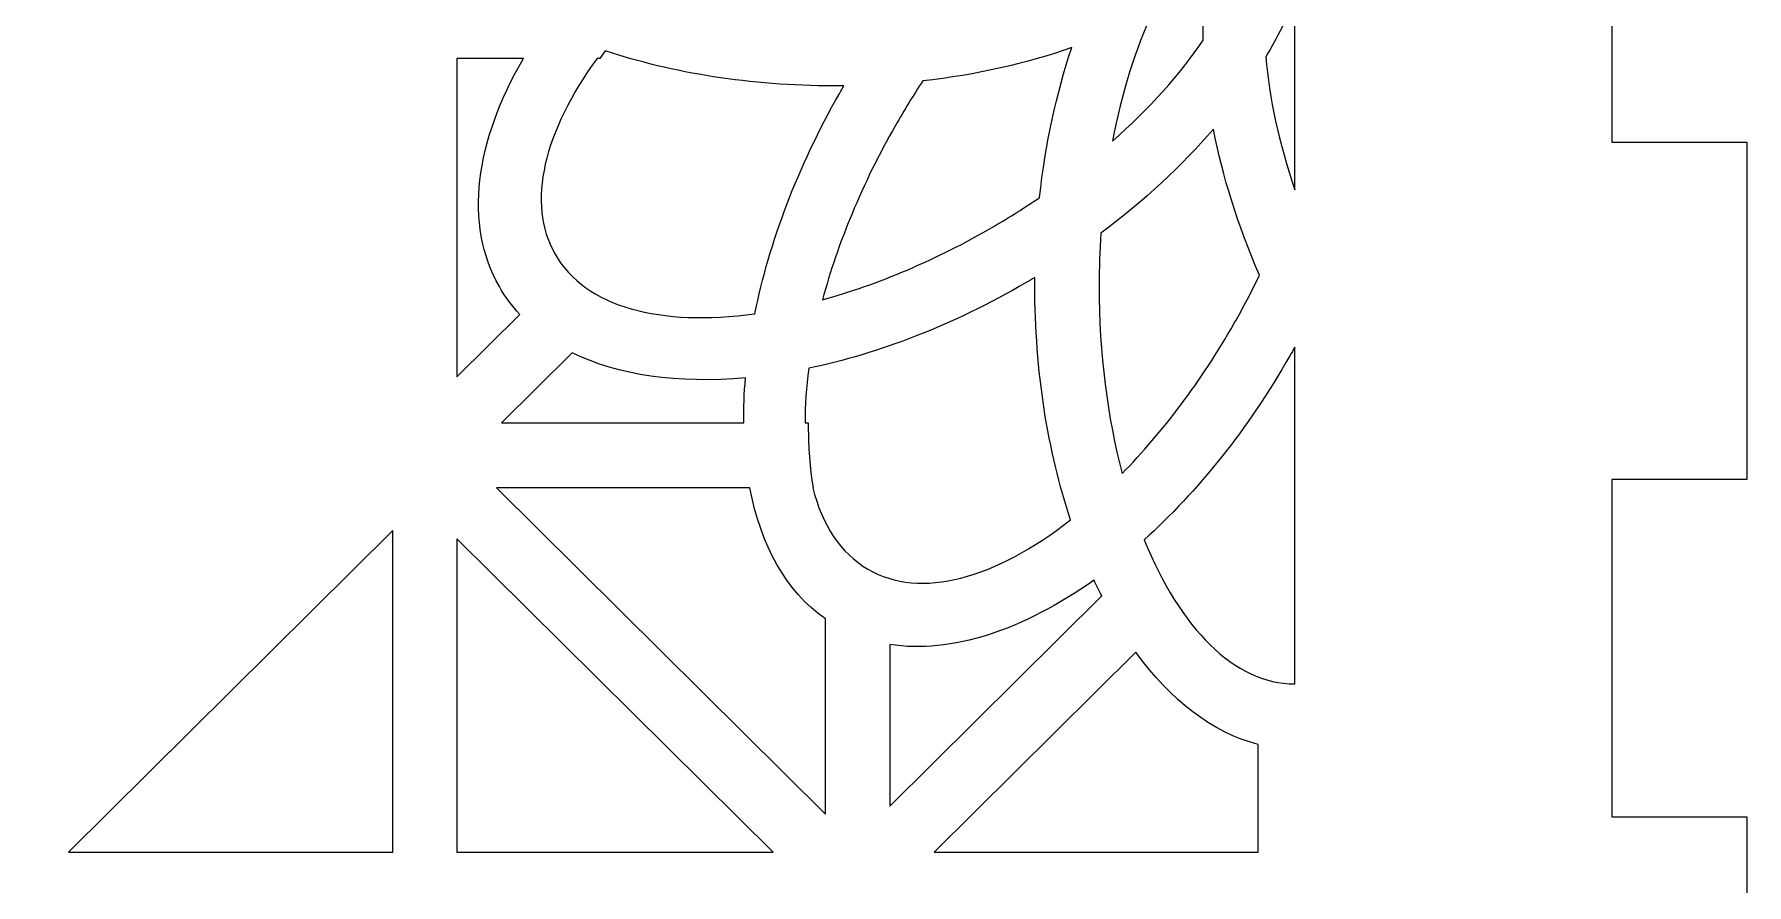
# Model space of a CAD drawing. Header units: millimetres. Extents: x -184 to 140, y -164 to 195.
# Drawn here: x 20.15 to 58.23, y -76.49 to -57.58 of the extents above; entities that cross this region are included whole.
import ezdxf

# ---------------------------------------------------------------- set-up
doc = ezdxf.new("R2010")
doc.units = ezdxf.units.MM
doc.header["$MEASUREMENT"] = 0
doc.layers.add('Layer 1', color=7, linetype='Continuous')

msp = doc.modelspace()

# ---------------------------------------------------------------- linework, layer by layer
at = {"layer": 'Layer 1', "color": 177, "lineweight": 5}
for points, knots in [([(55.2271, -7.4759), (55.2271, -7.4759), (58.2271, -7.4759), (58.2271, -7.4759), (58.2271, -7.4759), (58.2271, -7.4759), (58.2271, 0.0249), (58.2271, 0.0249), (58.2271, 0.0249), (58.2271, 0.0249), (55.2271, 0.0249), (55.2271, 0.0249), (55.2271, 0.0249), (55.2271, 0.0249), (29.7276, 0.0249), (29.7276, 0.0249), (29.7276, 0.0249), (25.5963, 0.0249), (22.2272, -3.3445), (22.2272, -7.4759), (22.2272, -7.4759), (22.2272, -7.4759), (22.2272, -41.4156), (22.2272, -41.4156), (22.2272, -41.4156), (22.2272, -57.9383), (5.7515, -71.4154), (-10.7727, -71.4154), (-10.7727, -71.4154), (-10.7727, -71.4154), (-10.7727, -110.5738), (-10.7727, -110.5738), (-10.7727, -110.5738), (-10.7727, -112.0526), (-11.5706, -113.3187), (-12.9045, -113.9569), (-12.9045, -113.9569), (-15.7433, -115.313), (-17.7057, -118.2125), (-17.7057, -121.5678), (-17.7057, -121.5678), (-17.7057, -124.9248), (-15.7433, -127.8228), (-12.9045, -129.1801), (-12.9045, -129.1801), (-11.5706, -129.8183), (-10.7727, -131.0847), (-10.7727, -132.5631), (-10.7727, -132.5631), (-10.7727, -132.5631), (-10.7727, -134.5794), (-10.7727, -134.5794), (-10.7727, -134.5794), (-10.7727, -134.5794), (-7.7726, -134.5794), (-7.7726, -134.5794), (-7.7726, -134.5794), (-7.7726, -134.5794), (-7.7726, -142.0787), (-7.7726, -142.0787), (-7.7726, -142.0787), (-7.7726, -142.0787), (-10.7727, -142.0787), (-10.7727, -142.0787), (-10.7727, -142.0787), (-10.7727, -142.0787), (-10.7727, -153.1717), (-10.7727, -153.1717), (-10.7727, -153.1717), (-10.7727, -153.1717), (2.2801, -153.1717), (2.2801, -153.1717), (2.2801, -153.1717), (3.1067, -153.1717), (3.7808, -152.498), (3.7808, -151.671), (3.7808, -151.671), (3.7808, -150.8456), (4.4546, -150.1717), (5.2801, -150.1717), (5.2801, -150.1717), (5.2801, -150.1717), (42.1743, -150.1717), (42.1743, -150.1717), (42.1743, -150.1717), (43.0009, -150.1717), (43.6751, -150.8456), (43.6751, -151.671), (43.6751, -151.671), (43.6751, -152.498), (44.3489, -153.1717), (45.1744, -153.1717), (45.1744, -153.1717), (45.1744, -153.1717), (55.2271, -153.1717), (55.2271, -153.1717), (55.2271, -153.1717), (55.2271, -153.1717), (55.2271, -142.4755), (55.2271, -142.4755), (55.2271, -142.4755), (55.2271, -142.4755), (58.2271, -142.4755), (58.2271, -142.4755), (58.2271, -142.4755), (58.2271, -142.4755), (58.2271, -134.9762), (58.2271, -134.9762), (58.2271, -134.9762), (58.2271, -134.9762), (55.2271, -134.9762), (55.2271, -134.9762), (55.2271, -134.9762), (55.2271, -134.9762), (55.2271, -127.4755), (55.2271, -127.4755), (55.2271, -127.4755), (55.2271, -127.4755), (58.2271, -127.4755), (58.2271, -127.4755), (58.2271, -127.4755), (58.2271, -127.4755), (58.2271, -119.9764), (58.2271, -119.9764), (58.2271, -119.9764), (58.2271, -119.9764), (55.2271, -119.9764), (55.2271, -119.9764), (55.2271, -119.9764), (55.2271, -119.9764), (55.2271, -112.4756), (55.2271, -112.4756), (55.2271, -112.4756), (55.2271, -112.4756), (58.2271, -112.4756), (58.2271, -112.4756), (58.2271, -112.4756), (58.2271, -112.4756), (58.2271, -104.9762), (58.2271, -104.9762), (58.2271, -104.9762), (58.2271, -104.9762), (55.2271, -104.9762), (55.2271, -104.9762), (55.2271, -104.9762), (55.2271, -104.9762), (55.2271, -97.4755), (55.2271, -97.4755), (55.2271, -97.4755), (55.2271, -97.4755), (58.2271, -97.4755), (58.2271, -97.4755), (58.2271, -97.4755), (58.2271, -97.4755), (58.2271, -89.9761), (58.2271, -89.9761), (58.2271, -89.9761), (58.2271, -89.9761), (55.2271, -89.9761), (55.2271, -89.9761), (55.2271, -89.9761), (55.2271, -89.9761), (55.2271, -82.4757), (55.2271, -82.4757), (55.2271, -82.4757), (55.2271, -82.4757), (58.2271, -82.4757), (58.2271, -82.4757), (58.2271, -82.4757), (58.2271, -82.4757), (58.2271, -74.9764), (58.2271, -74.9764), (58.2271, -74.9764), (58.2271, -74.9764), (55.2271, -74.9764), (55.2271, -74.9764), (55.2271, -74.9764), (55.2271, -74.9764), (55.2271, -67.4756), (55.2271, -67.4756), (55.2271, -67.4756), (55.2271, -67.4756), (58.2271, -67.4756), (58.2271, -67.4756), (58.2271, -67.4756), (58.2271, -67.4756), (58.2271, -59.9763), (58.2271, -59.9763), (58.2271, -59.9763), (58.2271, -59.9763), (55.2271, -59.9763), (55.2271, -59.9763), (55.2271, -59.9763), (55.2271, -59.9763), (55.2271, -52.4758), (55.2271, -52.4758), (55.2271, -52.4758), (55.2271, -52.4758), (58.2271, -52.4758), (58.2271, -52.4758), (58.2271, -52.4758), (58.2271, -52.4758), (58.2271, -44.9765), (58.2271, -44.9765), (58.2271, -44.9765), (58.2271, -44.9765), (55.2271, -44.9765), (55.2271, -44.9765), (55.2271, -44.9765), (55.2271, -44.9765), (55.2271, -37.4757), (55.2271, -37.4757), (55.2271, -37.4757), (55.2271, -37.4757), (58.2271, -37.4757), (58.2271, -37.4757), (58.2271, -37.4757), (58.2271, -37.4757), (58.2271, -29.975), (58.2271, -29.975), (58.2271, -29.975), (58.2271, -29.975), (55.2271, -29.975), (55.2271, -29.975), (55.2271, -29.975), (55.2271, -29.975), (55.2271, -22.476), (55.2271, -22.476), (55.2271, -22.476), (55.2271, -22.476), (58.2271, -22.476), (58.2271, -22.476), (58.2271, -22.476), (58.2271, -22.476), (58.2271, -14.9752), (58.2271, -14.9752), (58.2271, -14.9752), (58.2271, -14.9752), (55.2271, -14.9752), (55.2271, -14.9752), (55.2271, -14.9752), (55.2271, -14.9752), (55.2271, -7.4759), (55.2271, -7.4759)], [0, 0, 0, 0, 0.016129, 0.016129, 0.016129, 0.016129, 0.0322581, 0.0322581, 0.0322581, 0.0322581, 0.0483871, 0.0483871, 0.0483871, 0.0483871, 0.0645161, 0.0645161, 0.0645161, 0.0645161, 0.0806452, 0.0806452, 0.0806452, 0.0806452, 0.0967742, 0.0967742, 0.0967742, 0.0967742, 0.1129032, 0.1129032, 0.1129032, 0.1129032, 0.1290323, 0.1290323, 0.1290323, 0.1290323, 0.1451613, 0.1451613, 0.1451613, 0.1451613, 0.1612903, 0.1612903, 0.1612903, 0.1612903, 0.1774194, 0.1774194, 0.1774194, 0.1774194, 0.1935484, 0.1935484, 0.1935484, 0.1935484, 0.2096774, 0.2096774, 0.2096774, 0.2096774, 0.2258065, 0.2258065, 0.2258065, 0.2258065, 0.2419355, 0.2419355, 0.2419355, 0.2419355, 0.2580645, 0.2580645, 0.2580645, 0.2580645, 0.2741935, 0.2741935, 0.2741935, 0.2741935, 0.2903226, 0.2903226, 0.2903226, 0.2903226, 0.3064516, 0.3064516, 0.3064516, 0.3064516, 0.3225806, 0.3225806, 0.3225806, 0.3225806, 0.3387097, 0.3387097, 0.3387097, 0.3387097, 0.3548387, 0.3548387, 0.3548387, 0.3548387, 0.3709677, 0.3709677, 0.3709677, 0.3709677, 0.3870968, 0.3870968, 0.3870968, 0.3870968, 0.4032258, 0.4032258, 0.4032258, 0.4032258, 0.4193548, 0.4193548, 0.4193548, 0.4193548, 0.4354839, 0.4354839, 0.4354839, 0.4354839, 0.4516129, 0.4516129, 0.4516129, 0.4516129, 0.4677419, 0.4677419, 0.4677419, 0.4677419, 0.483871, 0.483871, 0.483871, 0.483871, 0.5, 0.5, 0.5, 0.5, 0.516129, 0.516129, 0.516129, 0.516129, 0.5322581, 0.5322581, 0.5322581, 0.5322581, 0.5483871, 0.5483871, 0.5483871, 0.5483871, 0.5645161, 0.5645161, 0.5645161, 0.5645161, 0.5806452, 0.5806452, 0.5806452, 0.5806452, 0.5967742, 0.5967742, 0.5967742, 0.5967742, 0.6129032, 0.6129032, 0.6129032, 0.6129032, 0.6290323, 0.6290323, 0.6290323, 0.6290323, 0.6451613, 0.6451613, 0.6451613, 0.6451613, 0.6612903, 0.6612903, 0.6612903, 0.6612903, 0.6774194, 0.6774194, 0.6774194, 0.6774194, 0.6935484, 0.6935484, 0.6935484, 0.6935484, 0.7096774, 0.7096774, 0.7096774, 0.7096774, 0.7258065, 0.7258065, 0.7258065, 0.7258065, 0.7419355, 0.7419355, 0.7419355, 0.7419355, 0.7580645, 0.7580645, 0.7580645, 0.7580645, 0.7741935, 0.7741935, 0.7741935, 0.7741935, 0.7903226, 0.7903226, 0.7903226, 0.7903226, 0.8064516, 0.8064516, 0.8064516, 0.8064516, 0.8225806, 0.8225806, 0.8225806, 0.8225806, 0.8387097, 0.8387097, 0.8387097, 0.8387097, 0.8548387, 0.8548387, 0.8548387, 0.8548387, 0.8709677, 0.8709677, 0.8709677, 0.8709677, 0.8870968, 0.8870968, 0.8870968, 0.8870968, 0.9032258, 0.9032258, 0.9032258, 0.9032258, 0.9193548, 0.9193548, 0.9193548, 0.9193548, 0.9354839, 0.9354839, 0.9354839, 0.9354839, 0.9516129, 0.9516129, 0.9516129, 0.9516129, 0.9677419, 0.9677419, 0.9677419, 0.9677419, 1, 1, 1, 1]), ([(45.0241, -57.0715), (45.4608, -56.8277), (45.8605, -56.5617), (46.2161, -56.2777), (46.2161, -56.2777), (46.154, -56.7282), (46.1293, -57.208), (46.1417, -57.7082), (46.1417, -57.7082), (45.6305, -58.4646), (44.9468, -59.2294), (44.1227, -59.9572), (44.1227, -59.9572), (44.3295, -58.8752), (44.6381, -57.8984), (45.0241, -57.0715)], [0, 0, 0, 0, 0.2, 0.2, 0.2, 0.2, 0.4, 0.4, 0.4, 0.4, 0.6, 0.6, 0.6, 0.6, 1, 1, 1, 1]), ([(47.5334, -58.0801), (47.7913, -57.6476), (48.0047, -57.2161), (48.1716, -56.7889), (48.1716, -56.7889), (48.1716, -56.7889), (48.1783, -56.8069), (48.1783, -56.8069), (48.1783, -56.8069), (48.1783, -56.8069), (48.1783, -61.0335), (48.1783, -61.0335), (48.1783, -61.0335), (47.8241, -59.9928), (47.6078, -58.9899), (47.5334, -58.0801)], [0, 0, 0, 0, 0.2, 0.2, 0.2, 0.2, 0.4, 0.4, 0.4, 0.4, 0.6, 0.6, 0.6, 0.6, 1, 1, 1, 1]), ([(31.0273, -58.1132), (29.9594, -59.9572), (29.6973, -61.7941), (30.4925, -63.1887), (30.4925, -63.1887), (30.6209, -63.4134), (30.7736, -63.6201), (30.9461, -63.8074), (30.9461, -63.8074), (30.9461, -63.8074), (29.5502, -65.1924), (29.5502, -65.1924), (29.5502, -65.1924), (29.5502, -65.1924), (29.5502, -58.1132), (29.5502, -58.1132), (29.5502, -58.1132), (29.5502, -58.1132), (31.0273, -58.1132), (31.0273, -58.1132)], [0, 0, 0, 0, 0.1666667, 0.1666667, 0.1666667, 0.1666667, 0.3333333, 0.3333333, 0.3333333, 0.3333333, 0.5, 0.5, 0.5, 0.5, 0.6666667, 0.6666667, 0.6666667, 0.6666667, 1, 1, 1, 1]), ([(32.8434, -57.9453), (34.3388, -58.4413), (36.0752, -58.7253), (37.9258, -58.7253), (37.9258, -58.7253), (38.0017, -58.7253), (38.0772, -58.7253), (38.153, -58.7239), (38.153, -58.7239), (38.1227, -58.7761), (38.0909, -58.8297), (38.0606, -58.8837), (38.0606, -58.8837), (37.1208, -60.5291), (36.4925, -62.2157), (36.1729, -63.7937), (36.1729, -63.7937), (34.0866, -64.0801), (32.4066, -63.6504), (31.7314, -62.4665), (31.7314, -62.4665), (31.0823, -61.3295), (31.4915, -59.7297), (32.6659, -58.1132), (32.6659, -58.1132), (32.6659, -58.1132), (32.7291, -58.1132), (32.7291, -58.1132), (32.7291, -58.1132), (32.7291, -58.1132), (32.8434, -57.9467), (32.8434, -57.9467), (32.8434, -57.9467), (32.8434, -57.9467), (32.8434, -57.9453), (32.8434, -57.9453)], [0, 0, 0, 0, 0.1, 0.1, 0.1, 0.1, 0.2, 0.2, 0.2, 0.2, 0.3, 0.3, 0.3, 0.3, 0.4, 0.4, 0.4, 0.4, 0.5, 0.5, 0.5, 0.5, 0.6, 0.6, 0.6, 0.6, 0.7, 0.7, 0.7, 0.7, 0.8, 0.8, 0.8, 0.8, 1, 1, 1, 1]), ([(39.9088, -58.6149), (41.0994, -58.4798), (42.217, -58.2251), (43.2203, -57.8748), (43.2203, -57.8748), (42.8785, -58.8865), (42.633, -60.0108), (42.5035, -61.2099), (42.5035, -61.2099), (42.1782, -61.4304), (41.8392, -61.6438), (41.4893, -61.8492), (41.4893, -61.8492), (40.2037, -62.5988), (38.9013, -63.1446), (37.6789, -63.4793), (37.6789, -63.4793), (38.0112, -62.2379), (38.5527, -60.9122), (39.2996, -59.6058), (39.2996, -59.6058), (39.4954, -59.2626), (39.6978, -58.9317), (39.9088, -58.6149)], [0, 0, 0, 0, 0.1428571, 0.1428571, 0.1428571, 0.1428571, 0.2857143, 0.2857143, 0.2857143, 0.2857143, 0.4285714, 0.4285714, 0.4285714, 0.4285714, 0.5714286, 0.5714286, 0.5714286, 0.5714286, 0.7142857, 0.7142857, 0.7142857, 0.7142857, 1, 1, 1, 1]), ([(43.8652, -62.0023), (44.8297, -61.2829), (45.6718, -60.4987), (46.3675, -59.687), (46.3675, -59.687), (46.5728, -60.7358), (46.9146, -61.834), (47.3955, -62.9378), (47.3955, -62.9378), (47.2233, -63.2934), (47.036, -63.649), (46.8335, -64.0043), (46.8335, -64.0043), (46.0905, -65.3039), (45.2336, -66.4339), (44.3404, -67.3433), (44.3404, -67.3433), (44.0141, -66.0991), (43.8278, -64.6784), (43.8278, -63.1692), (43.8278, -63.1692), (43.8278, -62.7738), (43.8402, -62.384), (43.8652, -62.0023)], [0, 0, 0, 0, 0.1428571, 0.1428571, 0.1428571, 0.1428571, 0.2857143, 0.2857143, 0.2857143, 0.2857143, 0.4285714, 0.4285714, 0.4285714, 0.4285714, 0.5714286, 0.5714286, 0.5714286, 0.5714286, 0.7142857, 0.7142857, 0.7142857, 0.7142857, 1, 1, 1, 1]), ([(37.3716, -65.0048), (38.9263, -64.6795), (40.5854, -64.0459), (42.2033, -63.1005), (42.2033, -63.1005), (42.2692, -63.062), (42.3342, -63.0232), (42.3987, -62.9847), (42.3987, -62.9847), (42.3987, -63.0454), (42.3987, -63.1072), (42.3987, -63.1692), (42.3987, -63.1692), (42.3987, -65.0683), (42.6869, -66.8487), (43.1911, -68.377), (43.1911, -68.377), (41.5266, -69.6791), (39.8591, -70.156), (38.6878, -69.4723), (38.6878, -69.4723), (38.0786, -69.1171), (37.6708, -68.4846), (37.4598, -67.6629), (37.4598, -67.6629), (37.4598, -67.6629), (37.4725, -67.6576), (37.4725, -67.6576), (37.4725, -67.6576), (37.4725, -67.6576), (37.4432, -67.4922), (37.4432, -67.4922), (37.4432, -67.4922), (37.4432, -67.4922), (37.42, -67.3253), (37.42, -67.3253), (37.42, -67.3253), (37.42, -67.3253), (37.4006, -67.1546), (37.4006, -67.1546), (37.4006, -67.1546), (37.4006, -67.1546), (37.3854, -66.9782), (37.3854, -66.9782), (37.3854, -66.9782), (37.3854, -66.9782), (37.3745, -66.7976), (37.3745, -66.7976), (37.3745, -66.7976), (37.3745, -66.7976), (37.3678, -66.6131), (37.3678, -66.6131), (37.3678, -66.6131), (37.3678, -66.6131), (37.3663, -66.5249), (37.3663, -66.5249), (37.3663, -66.5249), (37.3663, -66.5249), (37.3649, -66.5111), (37.3649, -66.5111), (37.3649, -66.5111), (37.3649, -66.5111), (37.3579, -66.3263), (37.3579, -66.3263), (37.3579, -66.3263), (37.3579, -66.3263), (37.3565, -66.2176), (37.3565, -66.2176), (37.3565, -66.2176), (37.3565, -66.2176), (37.2905, -66.2176), (37.2905, -66.2176), (37.2905, -66.2176), (37.2891, -65.8331), (37.3166, -65.4267), (37.373, -65.0048), (37.373, -65.0048), (37.373, -65.0048), (37.3716, -65.0048), (37.3716, -65.0048)], [0, 0, 0, 0, 0.047619, 0.047619, 0.047619, 0.047619, 0.0952381, 0.0952381, 0.0952381, 0.0952381, 0.1428571, 0.1428571, 0.1428571, 0.1428571, 0.1904762, 0.1904762, 0.1904762, 0.1904762, 0.2380952, 0.2380952, 0.2380952, 0.2380952, 0.2857143, 0.2857143, 0.2857143, 0.2857143, 0.3333333, 0.3333333, 0.3333333, 0.3333333, 0.3809524, 0.3809524, 0.3809524, 0.3809524, 0.4285714, 0.4285714, 0.4285714, 0.4285714, 0.4761905, 0.4761905, 0.4761905, 0.4761905, 0.5238095, 0.5238095, 0.5238095, 0.5238095, 0.5714286, 0.5714286, 0.5714286, 0.5714286, 0.6190476, 0.6190476, 0.6190476, 0.6190476, 0.6666667, 0.6666667, 0.6666667, 0.6666667, 0.7142857, 0.7142857, 0.7142857, 0.7142857, 0.7619048, 0.7619048, 0.7619048, 0.7619048, 0.8095238, 0.8095238, 0.8095238, 0.8095238, 0.8571429, 0.8571429, 0.8571429, 0.8571429, 0.9047619, 0.9047619, 0.9047619, 0.9047619, 1, 1, 1, 1]), ([(32.1089, -64.6604), (33.1358, -65.166), (34.4725, -65.3508), (35.9662, -65.2171), (35.9662, -65.2171), (35.9358, -65.559), (35.9235, -65.8938), (35.9263, -66.2176), (35.9263, -66.2176), (35.9263, -66.2176), (30.538, -66.2176), (30.538, -66.2176), (30.538, -66.2176), (30.538, -66.2176), (32.1089, -64.6604), (32.1089, -64.6604)], [0, 0, 0, 0, 0.2, 0.2, 0.2, 0.2, 0.4, 0.4, 0.4, 0.4, 0.6, 0.6, 0.6, 0.6, 1, 1, 1, 1]), ([(44.8283, -68.8193), (46.0133, -67.7525), (47.1365, -66.3637), (48.071, -64.7264), (48.071, -64.7264), (48.1081, -64.6633), (48.1441, -64.5984), (48.1783, -64.5349), (48.1783, -64.5349), (48.1783, -64.5349), (48.1783, -72.0233), (48.1783, -72.0233), (48.1783, -72.0233), (46.8307, -72.0233), (45.6263, -70.7762), (44.8283, -68.8193)], [0, 0, 0, 0, 0.2, 0.2, 0.2, 0.2, 0.4, 0.4, 0.4, 0.4, 0.6, 0.6, 0.6, 0.6, 1, 1, 1, 1]), ([(36.0625, -67.6629), (36.3038, -68.9365), (36.8633, -69.9602), (37.741, -70.5762), (37.741, -70.5762), (37.741, -70.5762), (37.741, -74.9157), (37.741, -74.9157), (37.741, -74.9157), (37.741, -74.9157), (30.4293, -67.6629), (30.4293, -67.6629), (30.4293, -67.6629), (30.4293, -67.6629), (36.0625, -67.6629), (36.0625, -67.6629)], [0, 0, 0, 0, 0.2, 0.2, 0.2, 0.2, 0.4, 0.4, 0.4, 0.4, 0.6, 0.6, 0.6, 0.6, 1, 1, 1, 1]), ([(28.1211, -68.6154), (28.1211, -68.6154), (28.1211, -75.7659), (28.1211, -75.7659), (28.1211, -75.7659), (28.1211, -75.7659), (20.911, -75.7659), (20.911, -75.7659), (20.911, -75.7659), (20.911, -75.7659), (28.1211, -68.6154), (28.1211, -68.6154)], [0, 0, 0, 0, 0.25, 0.25, 0.25, 0.25, 0.5, 0.5, 0.5, 0.5, 1, 1, 1, 1]), ([(29.5502, -75.7659), (29.5502, -75.7659), (29.5502, -68.7957), (29.5502, -68.7957), (29.5502, -68.7957), (29.5502, -68.7957), (36.5779, -75.7659), (36.5779, -75.7659), (36.5779, -75.7659), (36.5779, -75.7659), (29.5502, -75.7659), (29.5502, -75.7659)], [0, 0, 0, 0, 0.25, 0.25, 0.25, 0.25, 0.5, 0.5, 0.5, 0.5, 1, 1, 1, 1]), ([(39.1715, -71.147), (40.5385, -71.3604), (42.1454, -70.8284), (43.7149, -69.7136), (43.7149, -69.7136), (43.7714, -69.8336), (43.8278, -69.9521), (43.8871, -70.0678), (43.8871, -70.0678), (43.8871, -70.0678), (39.1715, -74.7435), (39.1715, -74.7435), (39.1715, -74.7435), (39.1715, -74.7435), (39.1715, -71.147), (39.1715, -71.147)], [0, 0, 0, 0, 0.2, 0.2, 0.2, 0.2, 0.4, 0.4, 0.4, 0.4, 0.6, 0.6, 0.6, 0.6, 1, 1, 1, 1]), ([(44.6452, -71.3205), (45.4196, -72.387), (46.3484, -73.1105), (47.3627, -73.3666), (47.3627, -73.3666), (47.3627, -73.3666), (47.3627, -75.7659), (47.3627, -75.7659), (47.3627, -75.7659), (47.3627, -75.7659), (40.1625, -75.7659), (40.1625, -75.7659), (40.1625, -75.7659), (40.1625, -75.7659), (44.6452, -71.3205), (44.6452, -71.3205)], [0, 0, 0, 0, 0.2, 0.2, 0.2, 0.2, 0.4, 0.4, 0.4, 0.4, 0.6, 0.6, 0.6, 0.6, 1, 1, 1, 1])]:
    msp.add_open_spline(points, degree=3, knots=knots, dxfattribs=at)
at = {"layer": 'Layer 1', "color": 250, "lineweight": 15}
for points, knots in [([(55.2271, -7.4759), (55.2271, -7.4759), (58.2271, -7.4759), (58.2271, -7.4759), (58.2271, -7.4759), (58.2271, -7.4759), (58.2271, 0.0249), (58.2271, 0.0249), (58.2271, 0.0249), (58.2271, 0.0249), (55.2271, 0.0249), (55.2271, 0.0249), (55.2271, 0.0249), (55.2271, 0.0249), (29.7276, 0.0249), (29.7276, 0.0249), (29.7276, 0.0249), (25.5963, 0.0249), (22.2272, -3.3445), (22.2272, -7.4759), (22.2272, -7.4759), (22.2272, -7.4759), (22.2272, -41.4156), (22.2272, -41.4156), (22.2272, -41.4156), (22.2272, -57.9383), (5.7515, -71.4154), (-10.7727, -71.4154), (-10.7727, -71.4154), (-10.7727, -71.4154), (-10.7727, -110.5738), (-10.7727, -110.5738), (-10.7727, -110.5738), (-10.7727, -112.0526), (-11.5706, -113.3187), (-12.9045, -113.9569), (-12.9045, -113.9569), (-15.7433, -115.313), (-17.7057, -118.2125), (-17.7057, -121.5678), (-17.7057, -121.5678), (-17.7057, -124.9248), (-15.7433, -127.8228), (-12.9045, -129.1801), (-12.9045, -129.1801), (-11.5706, -129.8183), (-10.7727, -131.0847), (-10.7727, -132.5631), (-10.7727, -132.5631), (-10.7727, -132.5631), (-10.7727, -134.5794), (-10.7727, -134.5794), (-10.7727, -134.5794), (-10.7727, -134.5794), (-7.7726, -134.5794), (-7.7726, -134.5794), (-7.7726, -134.5794), (-7.7726, -134.5794), (-7.7726, -142.0787), (-7.7726, -142.0787), (-7.7726, -142.0787), (-7.7726, -142.0787), (-10.7727, -142.0787), (-10.7727, -142.0787), (-10.7727, -142.0787), (-10.7727, -142.0787), (-10.7727, -153.1717), (-10.7727, -153.1717), (-10.7727, -153.1717), (-10.7727, -153.1717), (2.2801, -153.1717), (2.2801, -153.1717), (2.2801, -153.1717), (3.1067, -153.1717), (3.7808, -152.498), (3.7808, -151.671), (3.7808, -151.671), (3.7808, -150.8456), (4.4546, -150.1717), (5.2801, -150.1717), (5.2801, -150.1717), (5.2801, -150.1717), (42.1743, -150.1717), (42.1743, -150.1717), (42.1743, -150.1717), (43.0009, -150.1717), (43.6751, -150.8456), (43.6751, -151.671), (43.6751, -151.671), (43.6751, -152.498), (44.3489, -153.1717), (45.1744, -153.1717), (45.1744, -153.1717), (45.1744, -153.1717), (55.2271, -153.1717), (55.2271, -153.1717), (55.2271, -153.1717), (55.2271, -153.1717), (55.2271, -142.4755), (55.2271, -142.4755), (55.2271, -142.4755), (55.2271, -142.4755), (58.2271, -142.4755), (58.2271, -142.4755), (58.2271, -142.4755), (58.2271, -142.4755), (58.2271, -134.9762), (58.2271, -134.9762), (58.2271, -134.9762), (58.2271, -134.9762), (55.2271, -134.9762), (55.2271, -134.9762), (55.2271, -134.9762), (55.2271, -134.9762), (55.2271, -127.4755), (55.2271, -127.4755), (55.2271, -127.4755), (55.2271, -127.4755), (58.2271, -127.4755), (58.2271, -127.4755), (58.2271, -127.4755), (58.2271, -127.4755), (58.2271, -119.9764), (58.2271, -119.9764), (58.2271, -119.9764), (58.2271, -119.9764), (55.2271, -119.9764), (55.2271, -119.9764), (55.2271, -119.9764), (55.2271, -119.9764), (55.2271, -112.4756), (55.2271, -112.4756), (55.2271, -112.4756), (55.2271, -112.4756), (58.2271, -112.4756), (58.2271, -112.4756), (58.2271, -112.4756), (58.2271, -112.4756), (58.2271, -104.9762), (58.2271, -104.9762), (58.2271, -104.9762), (58.2271, -104.9762), (55.2271, -104.9762), (55.2271, -104.9762), (55.2271, -104.9762), (55.2271, -104.9762), (55.2271, -97.4755), (55.2271, -97.4755), (55.2271, -97.4755), (55.2271, -97.4755), (58.2271, -97.4755), (58.2271, -97.4755), (58.2271, -97.4755), (58.2271, -97.4755), (58.2271, -89.9761), (58.2271, -89.9761), (58.2271, -89.9761), (58.2271, -89.9761), (55.2271, -89.9761), (55.2271, -89.9761), (55.2271, -89.9761), (55.2271, -89.9761), (55.2271, -82.4757), (55.2271, -82.4757), (55.2271, -82.4757), (55.2271, -82.4757), (58.2271, -82.4757), (58.2271, -82.4757), (58.2271, -82.4757), (58.2271, -82.4757), (58.2271, -74.9764), (58.2271, -74.9764), (58.2271, -74.9764), (58.2271, -74.9764), (55.2271, -74.9764), (55.2271, -74.9764), (55.2271, -74.9764), (55.2271, -74.9764), (55.2271, -67.4756), (55.2271, -67.4756), (55.2271, -67.4756), (55.2271, -67.4756), (58.2271, -67.4756), (58.2271, -67.4756), (58.2271, -67.4756), (58.2271, -67.4756), (58.2271, -59.9763), (58.2271, -59.9763), (58.2271, -59.9763), (58.2271, -59.9763), (55.2271, -59.9763), (55.2271, -59.9763), (55.2271, -59.9763), (55.2271, -59.9763), (55.2271, -52.4758), (55.2271, -52.4758), (55.2271, -52.4758), (55.2271, -52.4758), (58.2271, -52.4758), (58.2271, -52.4758), (58.2271, -52.4758), (58.2271, -52.4758), (58.2271, -44.9765), (58.2271, -44.9765), (58.2271, -44.9765), (58.2271, -44.9765), (55.2271, -44.9765), (55.2271, -44.9765), (55.2271, -44.9765), (55.2271, -44.9765), (55.2271, -37.4757), (55.2271, -37.4757), (55.2271, -37.4757), (55.2271, -37.4757), (58.2271, -37.4757), (58.2271, -37.4757), (58.2271, -37.4757), (58.2271, -37.4757), (58.2271, -29.975), (58.2271, -29.975), (58.2271, -29.975), (58.2271, -29.975), (55.2271, -29.975), (55.2271, -29.975), (55.2271, -29.975), (55.2271, -29.975), (55.2271, -22.476), (55.2271, -22.476), (55.2271, -22.476), (55.2271, -22.476), (58.2271, -22.476), (58.2271, -22.476), (58.2271, -22.476), (58.2271, -22.476), (58.2271, -14.9752), (58.2271, -14.9752), (58.2271, -14.9752), (58.2271, -14.9752), (55.2271, -14.9752), (55.2271, -14.9752), (55.2271, -14.9752), (55.2271, -14.9752), (55.2271, -7.4759), (55.2271, -7.4759)], [0, 0, 0, 0, 0.016129, 0.016129, 0.016129, 0.016129, 0.0322581, 0.0322581, 0.0322581, 0.0322581, 0.0483871, 0.0483871, 0.0483871, 0.0483871, 0.0645161, 0.0645161, 0.0645161, 0.0645161, 0.0806452, 0.0806452, 0.0806452, 0.0806452, 0.0967742, 0.0967742, 0.0967742, 0.0967742, 0.1129032, 0.1129032, 0.1129032, 0.1129032, 0.1290323, 0.1290323, 0.1290323, 0.1290323, 0.1451613, 0.1451613, 0.1451613, 0.1451613, 0.1612903, 0.1612903, 0.1612903, 0.1612903, 0.1774194, 0.1774194, 0.1774194, 0.1774194, 0.1935484, 0.1935484, 0.1935484, 0.1935484, 0.2096774, 0.2096774, 0.2096774, 0.2096774, 0.2258065, 0.2258065, 0.2258065, 0.2258065, 0.2419355, 0.2419355, 0.2419355, 0.2419355, 0.2580645, 0.2580645, 0.2580645, 0.2580645, 0.2741935, 0.2741935, 0.2741935, 0.2741935, 0.2903226, 0.2903226, 0.2903226, 0.2903226, 0.3064516, 0.3064516, 0.3064516, 0.3064516, 0.3225806, 0.3225806, 0.3225806, 0.3225806, 0.3387097, 0.3387097, 0.3387097, 0.3387097, 0.3548387, 0.3548387, 0.3548387, 0.3548387, 0.3709677, 0.3709677, 0.3709677, 0.3709677, 0.3870968, 0.3870968, 0.3870968, 0.3870968, 0.4032258, 0.4032258, 0.4032258, 0.4032258, 0.4193548, 0.4193548, 0.4193548, 0.4193548, 0.4354839, 0.4354839, 0.4354839, 0.4354839, 0.4516129, 0.4516129, 0.4516129, 0.4516129, 0.4677419, 0.4677419, 0.4677419, 0.4677419, 0.483871, 0.483871, 0.483871, 0.483871, 0.5, 0.5, 0.5, 0.5, 0.516129, 0.516129, 0.516129, 0.516129, 0.5322581, 0.5322581, 0.5322581, 0.5322581, 0.5483871, 0.5483871, 0.5483871, 0.5483871, 0.5645161, 0.5645161, 0.5645161, 0.5645161, 0.5806452, 0.5806452, 0.5806452, 0.5806452, 0.5967742, 0.5967742, 0.5967742, 0.5967742, 0.6129032, 0.6129032, 0.6129032, 0.6129032, 0.6290323, 0.6290323, 0.6290323, 0.6290323, 0.6451613, 0.6451613, 0.6451613, 0.6451613, 0.6612903, 0.6612903, 0.6612903, 0.6612903, 0.6774194, 0.6774194, 0.6774194, 0.6774194, 0.6935484, 0.6935484, 0.6935484, 0.6935484, 0.7096774, 0.7096774, 0.7096774, 0.7096774, 0.7258065, 0.7258065, 0.7258065, 0.7258065, 0.7419355, 0.7419355, 0.7419355, 0.7419355, 0.7580645, 0.7580645, 0.7580645, 0.7580645, 0.7741935, 0.7741935, 0.7741935, 0.7741935, 0.7903226, 0.7903226, 0.7903226, 0.7903226, 0.8064516, 0.8064516, 0.8064516, 0.8064516, 0.8225806, 0.8225806, 0.8225806, 0.8225806, 0.8387097, 0.8387097, 0.8387097, 0.8387097, 0.8548387, 0.8548387, 0.8548387, 0.8548387, 0.8709677, 0.8709677, 0.8709677, 0.8709677, 0.8870968, 0.8870968, 0.8870968, 0.8870968, 0.9032258, 0.9032258, 0.9032258, 0.9032258, 0.9193548, 0.9193548, 0.9193548, 0.9193548, 0.9354839, 0.9354839, 0.9354839, 0.9354839, 0.9516129, 0.9516129, 0.9516129, 0.9516129, 0.9677419, 0.9677419, 0.9677419, 0.9677419, 1, 1, 1, 1]), ([(45.0241, -57.0715), (45.4608, -56.8277), (45.8605, -56.5617), (46.2161, -56.2777), (46.2161, -56.2777), (46.154, -56.7282), (46.1293, -57.208), (46.1417, -57.7082), (46.1417, -57.7082), (45.6305, -58.4646), (44.9468, -59.2294), (44.1227, -59.9572), (44.1227, -59.9572), (44.3295, -58.8752), (44.6381, -57.8984), (45.0241, -57.0715)], [0, 0, 0, 0, 0.2, 0.2, 0.2, 0.2, 0.4, 0.4, 0.4, 0.4, 0.6, 0.6, 0.6, 0.6, 1, 1, 1, 1]), ([(47.5334, -58.0801), (47.7913, -57.6476), (48.0047, -57.2161), (48.1716, -56.7889), (48.1716, -56.7889), (48.1716, -56.7889), (48.1783, -56.8069), (48.1783, -56.8069), (48.1783, -56.8069), (48.1783, -56.8069), (48.1783, -61.0335), (48.1783, -61.0335), (48.1783, -61.0335), (47.8241, -59.9928), (47.6078, -58.9899), (47.5334, -58.0801)], [0, 0, 0, 0, 0.2, 0.2, 0.2, 0.2, 0.4, 0.4, 0.4, 0.4, 0.6, 0.6, 0.6, 0.6, 1, 1, 1, 1]), ([(31.0273, -58.1132), (29.9594, -59.9572), (29.6973, -61.7941), (30.4925, -63.1887), (30.4925, -63.1887), (30.6209, -63.4134), (30.7736, -63.6201), (30.9461, -63.8074), (30.9461, -63.8074), (30.9461, -63.8074), (29.5502, -65.1924), (29.5502, -65.1924), (29.5502, -65.1924), (29.5502, -65.1924), (29.5502, -58.1132), (29.5502, -58.1132), (29.5502, -58.1132), (29.5502, -58.1132), (31.0273, -58.1132), (31.0273, -58.1132)], [0, 0, 0, 0, 0.1666667, 0.1666667, 0.1666667, 0.1666667, 0.3333333, 0.3333333, 0.3333333, 0.3333333, 0.5, 0.5, 0.5, 0.5, 0.6666667, 0.6666667, 0.6666667, 0.6666667, 1, 1, 1, 1]), ([(32.8434, -57.9453), (34.3388, -58.4413), (36.0752, -58.7253), (37.9258, -58.7253), (37.9258, -58.7253), (38.0017, -58.7253), (38.0772, -58.7253), (38.153, -58.7239), (38.153, -58.7239), (38.1227, -58.7761), (38.0909, -58.8297), (38.0606, -58.8837), (38.0606, -58.8837), (37.1208, -60.5291), (36.4925, -62.2157), (36.1729, -63.7937), (36.1729, -63.7937), (34.0866, -64.0801), (32.4066, -63.6504), (31.7314, -62.4665), (31.7314, -62.4665), (31.0823, -61.3295), (31.4915, -59.7297), (32.6659, -58.1132), (32.6659, -58.1132), (32.6659, -58.1132), (32.7291, -58.1132), (32.7291, -58.1132), (32.7291, -58.1132), (32.7291, -58.1132), (32.8434, -57.9467), (32.8434, -57.9467), (32.8434, -57.9467), (32.8434, -57.9467), (32.8434, -57.9453), (32.8434, -57.9453)], [0, 0, 0, 0, 0.1, 0.1, 0.1, 0.1, 0.2, 0.2, 0.2, 0.2, 0.3, 0.3, 0.3, 0.3, 0.4, 0.4, 0.4, 0.4, 0.5, 0.5, 0.5, 0.5, 0.6, 0.6, 0.6, 0.6, 0.7, 0.7, 0.7, 0.7, 0.8, 0.8, 0.8, 0.8, 1, 1, 1, 1]), ([(39.9088, -58.6149), (41.0994, -58.4798), (42.217, -58.2251), (43.2203, -57.8748), (43.2203, -57.8748), (42.8785, -58.8865), (42.633, -60.0108), (42.5035, -61.2099), (42.5035, -61.2099), (42.1782, -61.4304), (41.8392, -61.6438), (41.4893, -61.8492), (41.4893, -61.8492), (40.2037, -62.5988), (38.9013, -63.1446), (37.6789, -63.4793), (37.6789, -63.4793), (38.0112, -62.2379), (38.5527, -60.9122), (39.2996, -59.6058), (39.2996, -59.6058), (39.4954, -59.2626), (39.6978, -58.9317), (39.9088, -58.6149)], [0, 0, 0, 0, 0.1428571, 0.1428571, 0.1428571, 0.1428571, 0.2857143, 0.2857143, 0.2857143, 0.2857143, 0.4285714, 0.4285714, 0.4285714, 0.4285714, 0.5714286, 0.5714286, 0.5714286, 0.5714286, 0.7142857, 0.7142857, 0.7142857, 0.7142857, 1, 1, 1, 1]), ([(43.8652, -62.0023), (44.8297, -61.2829), (45.6718, -60.4987), (46.3675, -59.687), (46.3675, -59.687), (46.5728, -60.7358), (46.9146, -61.834), (47.3955, -62.9378), (47.3955, -62.9378), (47.2233, -63.2934), (47.036, -63.649), (46.8335, -64.0043), (46.8335, -64.0043), (46.0905, -65.3039), (45.2336, -66.4339), (44.3404, -67.3433), (44.3404, -67.3433), (44.0141, -66.0991), (43.8278, -64.6784), (43.8278, -63.1692), (43.8278, -63.1692), (43.8278, -62.7738), (43.8402, -62.384), (43.8652, -62.0023)], [0, 0, 0, 0, 0.1428571, 0.1428571, 0.1428571, 0.1428571, 0.2857143, 0.2857143, 0.2857143, 0.2857143, 0.4285714, 0.4285714, 0.4285714, 0.4285714, 0.5714286, 0.5714286, 0.5714286, 0.5714286, 0.7142857, 0.7142857, 0.7142857, 0.7142857, 1, 1, 1, 1]), ([(37.3716, -65.0048), (38.9263, -64.6795), (40.5854, -64.0459), (42.2033, -63.1005), (42.2033, -63.1005), (42.2692, -63.062), (42.3342, -63.0232), (42.3987, -62.9847), (42.3987, -62.9847), (42.3987, -63.0454), (42.3987, -63.1072), (42.3987, -63.1692), (42.3987, -63.1692), (42.3987, -65.0683), (42.6869, -66.8487), (43.1911, -68.377), (43.1911, -68.377), (41.5266, -69.6791), (39.8591, -70.156), (38.6878, -69.4723), (38.6878, -69.4723), (38.0786, -69.1171), (37.6708, -68.4846), (37.4598, -67.6629), (37.4598, -67.6629), (37.4598, -67.6629), (37.4725, -67.6576), (37.4725, -67.6576), (37.4725, -67.6576), (37.4725, -67.6576), (37.4432, -67.4922), (37.4432, -67.4922), (37.4432, -67.4922), (37.4432, -67.4922), (37.42, -67.3253), (37.42, -67.3253), (37.42, -67.3253), (37.42, -67.3253), (37.4006, -67.1546), (37.4006, -67.1546), (37.4006, -67.1546), (37.4006, -67.1546), (37.3854, -66.9782), (37.3854, -66.9782), (37.3854, -66.9782), (37.3854, -66.9782), (37.3745, -66.7976), (37.3745, -66.7976), (37.3745, -66.7976), (37.3745, -66.7976), (37.3678, -66.6131), (37.3678, -66.6131), (37.3678, -66.6131), (37.3678, -66.6131), (37.3663, -66.5249), (37.3663, -66.5249), (37.3663, -66.5249), (37.3663, -66.5249), (37.3649, -66.5111), (37.3649, -66.5111), (37.3649, -66.5111), (37.3649, -66.5111), (37.3579, -66.3263), (37.3579, -66.3263), (37.3579, -66.3263), (37.3579, -66.3263), (37.3565, -66.2176), (37.3565, -66.2176), (37.3565, -66.2176), (37.3565, -66.2176), (37.2905, -66.2176), (37.2905, -66.2176), (37.2905, -66.2176), (37.2891, -65.8331), (37.3166, -65.4267), (37.373, -65.0048), (37.373, -65.0048), (37.373, -65.0048), (37.3716, -65.0048), (37.3716, -65.0048)], [0, 0, 0, 0, 0.047619, 0.047619, 0.047619, 0.047619, 0.0952381, 0.0952381, 0.0952381, 0.0952381, 0.1428571, 0.1428571, 0.1428571, 0.1428571, 0.1904762, 0.1904762, 0.1904762, 0.1904762, 0.2380952, 0.2380952, 0.2380952, 0.2380952, 0.2857143, 0.2857143, 0.2857143, 0.2857143, 0.3333333, 0.3333333, 0.3333333, 0.3333333, 0.3809524, 0.3809524, 0.3809524, 0.3809524, 0.4285714, 0.4285714, 0.4285714, 0.4285714, 0.4761905, 0.4761905, 0.4761905, 0.4761905, 0.5238095, 0.5238095, 0.5238095, 0.5238095, 0.5714286, 0.5714286, 0.5714286, 0.5714286, 0.6190476, 0.6190476, 0.6190476, 0.6190476, 0.6666667, 0.6666667, 0.6666667, 0.6666667, 0.7142857, 0.7142857, 0.7142857, 0.7142857, 0.7619048, 0.7619048, 0.7619048, 0.7619048, 0.8095238, 0.8095238, 0.8095238, 0.8095238, 0.8571429, 0.8571429, 0.8571429, 0.8571429, 0.9047619, 0.9047619, 0.9047619, 0.9047619, 1, 1, 1, 1]), ([(32.1089, -64.6604), (33.1358, -65.166), (34.4725, -65.3508), (35.9662, -65.2171), (35.9662, -65.2171), (35.9358, -65.559), (35.9235, -65.8938), (35.9263, -66.2176), (35.9263, -66.2176), (35.9263, -66.2176), (30.538, -66.2176), (30.538, -66.2176), (30.538, -66.2176), (30.538, -66.2176), (32.1089, -64.6604), (32.1089, -64.6604)], [0, 0, 0, 0, 0.2, 0.2, 0.2, 0.2, 0.4, 0.4, 0.4, 0.4, 0.6, 0.6, 0.6, 0.6, 1, 1, 1, 1]), ([(44.8283, -68.8193), (46.0133, -67.7525), (47.1365, -66.3637), (48.071, -64.7264), (48.071, -64.7264), (48.1081, -64.6633), (48.1441, -64.5984), (48.1783, -64.5349), (48.1783, -64.5349), (48.1783, -64.5349), (48.1783, -72.0233), (48.1783, -72.0233), (48.1783, -72.0233), (46.8307, -72.0233), (45.6263, -70.7762), (44.8283, -68.8193)], [0, 0, 0, 0, 0.2, 0.2, 0.2, 0.2, 0.4, 0.4, 0.4, 0.4, 0.6, 0.6, 0.6, 0.6, 1, 1, 1, 1]), ([(36.0625, -67.6629), (36.3038, -68.9365), (36.8633, -69.9602), (37.741, -70.5762), (37.741, -70.5762), (37.741, -70.5762), (37.741, -74.9157), (37.741, -74.9157), (37.741, -74.9157), (37.741, -74.9157), (30.4293, -67.6629), (30.4293, -67.6629), (30.4293, -67.6629), (30.4293, -67.6629), (36.0625, -67.6629), (36.0625, -67.6629)], [0, 0, 0, 0, 0.2, 0.2, 0.2, 0.2, 0.4, 0.4, 0.4, 0.4, 0.6, 0.6, 0.6, 0.6, 1, 1, 1, 1]), ([(28.1211, -68.6154), (28.1211, -68.6154), (28.1211, -75.7659), (28.1211, -75.7659), (28.1211, -75.7659), (28.1211, -75.7659), (20.911, -75.7659), (20.911, -75.7659), (20.911, -75.7659), (20.911, -75.7659), (28.1211, -68.6154), (28.1211, -68.6154)], [0, 0, 0, 0, 0.25, 0.25, 0.25, 0.25, 0.5, 0.5, 0.5, 0.5, 1, 1, 1, 1]), ([(29.5502, -75.7659), (29.5502, -75.7659), (29.5502, -68.7957), (29.5502, -68.7957), (29.5502, -68.7957), (29.5502, -68.7957), (36.5779, -75.7659), (36.5779, -75.7659), (36.5779, -75.7659), (36.5779, -75.7659), (29.5502, -75.7659), (29.5502, -75.7659)], [0, 0, 0, 0, 0.25, 0.25, 0.25, 0.25, 0.5, 0.5, 0.5, 0.5, 1, 1, 1, 1]), ([(39.1715, -71.147), (40.5385, -71.3604), (42.1454, -70.8284), (43.7149, -69.7136), (43.7149, -69.7136), (43.7714, -69.8336), (43.8278, -69.9521), (43.8871, -70.0678), (43.8871, -70.0678), (43.8871, -70.0678), (39.1715, -74.7435), (39.1715, -74.7435), (39.1715, -74.7435), (39.1715, -74.7435), (39.1715, -71.147), (39.1715, -71.147)], [0, 0, 0, 0, 0.2, 0.2, 0.2, 0.2, 0.4, 0.4, 0.4, 0.4, 0.6, 0.6, 0.6, 0.6, 1, 1, 1, 1]), ([(44.6452, -71.3205), (45.4196, -72.387), (46.3484, -73.1105), (47.3627, -73.3666), (47.3627, -73.3666), (47.3627, -73.3666), (47.3627, -75.7659), (47.3627, -75.7659), (47.3627, -75.7659), (47.3627, -75.7659), (40.1625, -75.7659), (40.1625, -75.7659), (40.1625, -75.7659), (40.1625, -75.7659), (44.6452, -71.3205), (44.6452, -71.3205)], [0, 0, 0, 0, 0.2, 0.2, 0.2, 0.2, 0.4, 0.4, 0.4, 0.4, 0.6, 0.6, 0.6, 0.6, 1, 1, 1, 1])]:
    msp.add_open_spline(points, degree=3, knots=knots, dxfattribs=at)

doc.saveas('drawing.dxf')
